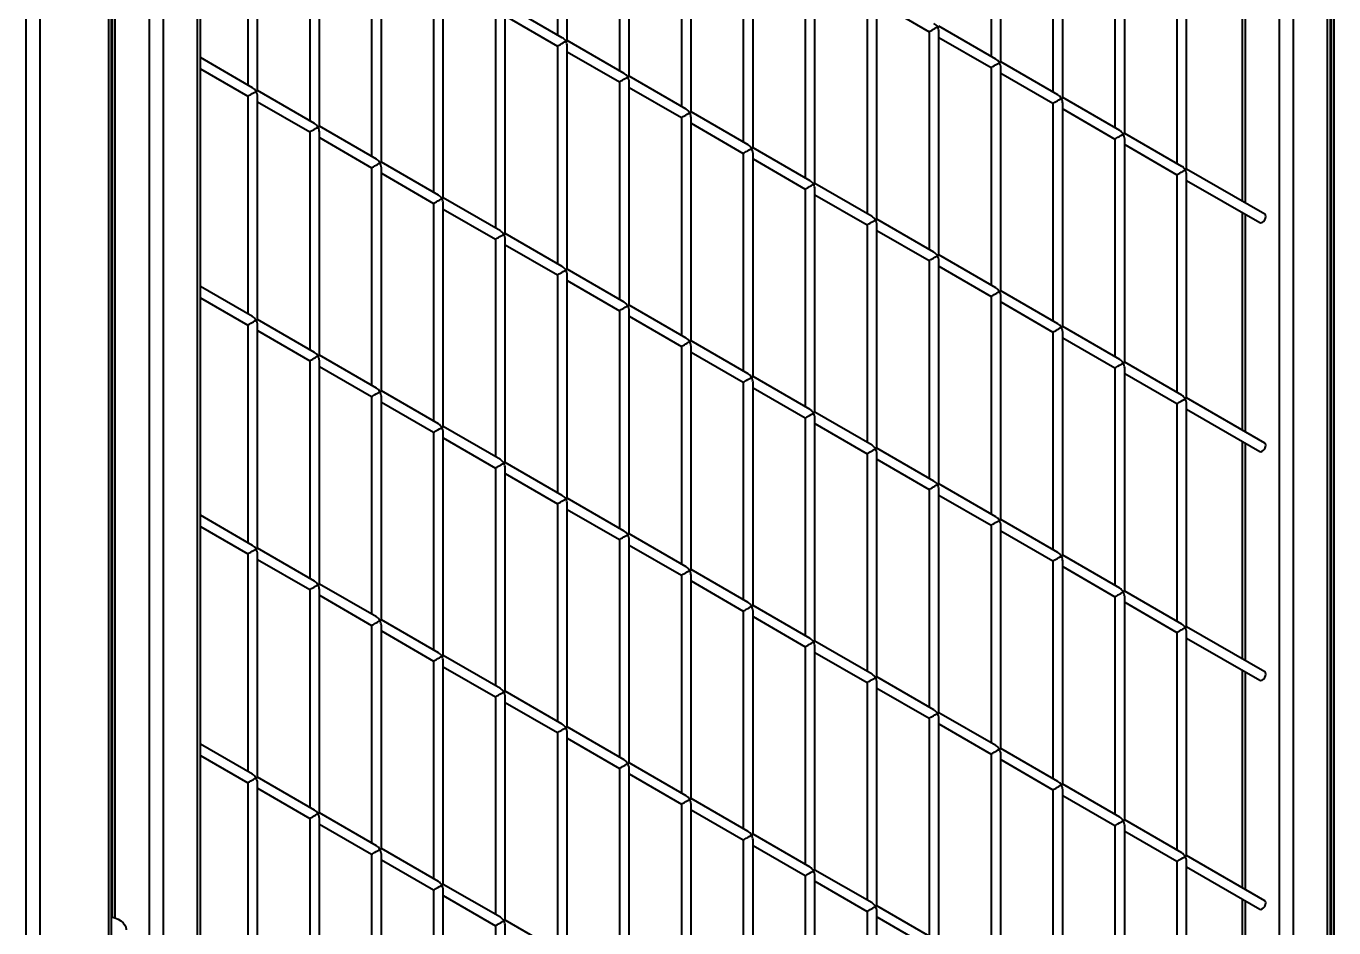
# Model space of a CAD drawing. Header units: millimetres. Extents: x 0 to 297, y 0 to 210.
# Drawn here: x 198.37 to 205.09, y 82.99 to 87.63 of the extents above; entities that cross this region are included whole.
import ezdxf

# ---------------------------------------------------------------- set-up
doc = ezdxf.new("R2010")
doc.units = ezdxf.units.MM
doc.layers.add('轮廓实线层', color=7, linetype='Continuous', lineweight=40)

msp = doc.modelspace()

# ---------------------------------------------------------------- linework, layer by layer
at = {"layer": '轮廓实线层', "color": 8, "linetype": 'Continuous', "lineweight": 40}
for p, q in [((198.3703, 81.3714), (198.3703, 97.4573)), ((198.441, 97.4573), (198.441, 81.3714)), ((198.7946, 81.1673), (198.7946, 97.2532)), ((198.8264, 94.6689), (198.8264, 83.0451)), ((204.8085, 78.427), (204.8085, 92.5362)), ((205.0878, 91.0056), (205.0878, 79.392)), ((204.6317, 87.8368), (204.6317, 86.7187)), ((204.6317, 86.6609), (204.6317, 85.5428)), ((204.6317, 85.4851), (204.6317, 84.367)), ((204.6317, 84.3093), (204.6317, 83.1912)), ((204.6317, 83.1335), (204.6317, 82.0154))]:
    msp.add_line(p, q, dxfattribs=at)
at = {"layer": '轮廓实线层', "color": 7, "linetype": 'Continuous', "lineweight": 40}
for p, q in [((198.8092, 81.1589), (198.8092, 97.2328)), ((199.0031, 81.4756), (199.0031, 96.1734)), ((199.0739, 96.1326), (199.0739, 81.5165)), ((199.2506, 81.6186), (199.2506, 95.8264)), ((199.2653, 81.627), (199.2653, 95.7771)), ((198.8117, 94.6655), (198.8117, 83.0497)), ((205.056, 78.0631), (205.056, 92.6791)), ((205.0706, 78.0138), (205.0706, 92.6876)), ((204.8792, 92.5771), (204.8792, 78.3692)), ((205.0732, 91.0076), (205.0732, 79.4005)), ((201.0995, 88.7001), (201.0995, 87.582)), ((201.1495, 87.5531), (201.1495, 88.7001)), ((203.3269, 88.59), (203.3269, 87.4719)), ((203.3769, 87.4431), (203.3769, 88.59)), ((201.4177, 88.5164), (201.4177, 87.3983)), ((201.4677, 87.3694), (201.4677, 88.5164)), ((199.5085, 88.4427), (199.5085, 87.3246)), ((199.5585, 87.2957), (199.5585, 88.4427)), ((203.6451, 88.4063), (203.6451, 87.2883)), ((203.6951, 87.2594), (203.6951, 88.4063)), ((201.7359, 88.3327), (201.7359, 87.2146)), ((201.7859, 87.1857), (201.7859, 88.3327)), ((199.8267, 88.259), (199.8267, 87.1409)), ((199.8767, 87.1121), (199.8767, 88.259)), ((203.9633, 88.2227), (203.9633, 87.1046)), ((204.0133, 87.0757), (204.0133, 88.2227)), ((202.0541, 88.149), (202.0541, 87.0309)), ((202.1041, 87.002), (202.1041, 88.149)), ((200.1449, 88.0753), (200.1449, 86.9572)), ((200.1949, 86.9284), (200.1949, 88.0753)), ((204.2814, 88.039), (204.2814, 86.9209)), ((204.3314, 86.892), (204.3314, 88.039)), ((202.3723, 87.9653), (202.3723, 86.8472)), ((202.4223, 86.8183), (202.4223, 87.9653)), ((200.4631, 87.8916), (200.4631, 86.7735)), ((200.5131, 86.7447), (200.5131, 87.8916)), ((204.6171, 87.8452), (204.6171, 86.7271)), ((201.1245, 87.5675), (200.8313, 87.7368)), ((202.6905, 87.7816), (202.6905, 86.6635)), ((202.7405, 86.6346), (202.7405, 87.7816)), ((202.7405, 87.7527), (203.0087, 87.5979)), ((200.7813, 87.7079), (200.7813, 86.5898)), ((200.8313, 86.561), (200.8313, 87.7079)), ((200.8313, 87.6791), (201.0995, 87.5242)), ((203.0087, 87.5979), (203.0087, 86.4798)), ((203.3519, 87.4575), (203.0587, 87.6268)), ((203.0587, 86.451), (203.0587, 87.5979)), ((201.4427, 87.3838), (201.1495, 87.5531)), ((203.0587, 87.569), (203.3269, 87.4142)), ((199.5335, 87.3102), (199.2653, 87.465)), ((201.0995, 87.5242), (201.0995, 86.4062)), ((201.1495, 86.3773), (201.1495, 87.5242)), ((201.1495, 87.4954), (201.4177, 87.3405)), ((199.2653, 87.4073), (199.5085, 87.2669)), ((203.3269, 87.4142), (203.3269, 86.2961)), ((203.6701, 87.2738), (203.3769, 87.4431)), ((203.3769, 86.2673), (203.3769, 87.4142)), ((201.4177, 87.3405), (201.4177, 86.2225)), ((201.7609, 87.2002), (201.4677, 87.3694)), ((201.4677, 86.1936), (201.4677, 87.3405)), ((203.3769, 87.3854), (203.6451, 87.2305)), ((199.5085, 87.2669), (199.5085, 86.1488)), ((199.8517, 87.1265), (199.5585, 87.2957)), ((199.5585, 86.1199), (199.5585, 87.2669)), ((201.4677, 87.3117), (201.7359, 87.1569)), ((199.5585, 87.238), (199.8267, 87.0832)), ((203.6451, 87.2305), (203.6451, 86.1124)), ((203.9882, 87.0901), (203.6951, 87.2594)), ((203.6951, 86.0836), (203.6951, 87.2305)), ((203.6951, 87.2017), (203.9633, 87.0468)), ((201.7359, 87.1569), (201.7359, 86.0388)), ((202.0791, 87.0165), (201.7859, 87.1857)), ((201.7859, 86.0099), (201.7859, 87.1569)), ((201.7859, 87.128), (202.0541, 86.9732)), ((199.8267, 87.0832), (199.8267, 85.9651)), ((200.1699, 86.9428), (199.8767, 87.1121)), ((199.8767, 85.9362), (199.8767, 87.0832)), ((204.3064, 86.9064), (204.0133, 87.0757)), ((199.8767, 87.0543), (200.1449, 86.8995)), ((202.3973, 86.8328), (202.1041, 87.002)), ((203.9633, 87.0468), (203.9633, 85.9287)), ((204.0133, 85.8999), (204.0133, 87.0468)), ((204.0133, 87.018), (204.2814, 86.8631)), ((200.4881, 86.7591), (200.1949, 86.9284)), ((202.0541, 86.9732), (202.0541, 85.8551)), ((202.1041, 85.8262), (202.1041, 86.9732)), ((202.1041, 86.9443), (202.3723, 86.7895)), ((200.1449, 86.8995), (200.1449, 85.7814)), ((200.1949, 85.7525), (200.1949, 86.8995)), ((200.1949, 86.8706), (200.4631, 86.7158)), ((204.2814, 86.8631), (204.2814, 85.7451)), ((204.7326, 86.6604), (204.3314, 86.892)), ((204.3314, 85.7162), (204.3314, 86.8631)), ((202.7155, 86.6491), (202.4223, 86.8183)), ((204.3314, 86.8343), (204.7076, 86.6171)), ((200.8063, 86.5754), (200.5131, 86.7447)), ((202.3723, 86.7895), (202.3723, 85.6714)), ((202.4223, 85.6425), (202.4223, 86.7895)), ((202.4223, 86.7606), (202.6905, 86.6058)), ((200.4631, 86.7158), (200.4631, 85.5977)), ((200.5131, 85.5689), (200.5131, 86.7158)), ((200.5131, 86.6869), (200.7813, 86.5321)), ((204.6171, 86.6694), (204.6171, 85.5513)), ((202.6905, 86.6058), (202.6905, 85.4877)), ((203.0337, 86.4654), (202.7405, 86.6346)), ((202.7405, 85.4588), (202.7405, 86.6058)), ((200.7813, 86.5321), (200.7813, 85.414)), ((201.1245, 86.3917), (200.8313, 86.561)), ((200.8313, 85.3852), (200.8313, 86.5321)), ((202.7405, 86.5769), (203.0087, 86.4221)), ((200.8313, 86.5032), (201.0995, 86.3484)), ((203.0087, 86.4221), (203.0087, 85.304)), ((203.3519, 86.2817), (203.0587, 86.451)), ((203.0587, 85.2751), (203.0587, 86.4221)), ((203.0587, 86.3932), (203.3269, 86.2384)), ((201.0995, 86.3484), (201.0995, 85.2303)), ((201.4427, 86.208), (201.1495, 86.3773)), ((201.1495, 85.2015), (201.1495, 86.3484)), ((199.5335, 86.1344), (199.2653, 86.2892)), ((201.1495, 86.3196), (201.4177, 86.1647)), ((203.6701, 86.098), (203.3769, 86.2673)), ((199.2653, 86.2315), (199.5085, 86.0911)), ((201.7609, 86.0243), (201.4677, 86.1936)), ((203.3269, 86.2384), (203.3269, 85.1203)), ((203.3769, 85.0914), (203.3769, 86.2384)), ((203.3769, 86.2095), (203.6451, 86.0547)), ((199.8517, 85.9507), (199.5585, 86.1199)), ((201.4177, 86.1647), (201.4177, 85.0466)), ((201.4677, 85.0178), (201.4677, 86.1647)), ((201.4677, 86.1359), (201.7359, 85.981)), ((199.5085, 86.0911), (199.5085, 84.973)), ((199.5585, 84.9441), (199.5585, 86.0911)), ((199.5585, 86.0622), (199.8267, 85.9074)), ((203.6451, 86.0547), (203.6451, 84.9366)), ((203.9882, 85.9143), (203.6951, 86.0836)), ((203.6951, 84.9078), (203.6951, 86.0547)), ((202.0791, 85.8406), (201.7859, 86.0099)), ((203.6951, 86.0258), (203.9633, 85.871)), ((200.1699, 85.767), (199.8767, 85.9362)), ((201.7359, 85.981), (201.7359, 84.863)), ((201.7859, 84.8341), (201.7859, 85.981)), ((201.7859, 85.9522), (202.0541, 85.7973)), ((199.8267, 85.9074), (199.8267, 84.7893)), ((199.8767, 84.7604), (199.8767, 85.9074)), ((199.8767, 85.8785), (200.1449, 85.7237)), ((203.9633, 85.871), (203.9633, 84.7529)), ((204.3064, 85.7306), (204.0133, 85.8999)), ((204.0133, 84.7241), (204.0133, 85.871)), ((202.0541, 85.7973), (202.0541, 84.6793)), ((202.3973, 85.657), (202.1041, 85.8262)), ((202.1041, 84.6504), (202.1041, 85.7973)), ((204.0133, 85.8421), (204.2814, 85.6873)), ((200.1449, 85.7237), (200.1449, 84.6056)), ((200.4881, 85.5833), (200.1949, 85.7525)), ((200.1949, 84.5767), (200.1949, 85.7237)), ((202.1041, 85.7685), (202.3723, 85.6137)), ((204.7326, 85.4846), (204.3314, 85.7162)), ((200.1949, 85.6948), (200.4631, 85.54)), ((204.2814, 85.6873), (204.2814, 84.5692)), ((204.3314, 84.5404), (204.3314, 85.6873)), ((204.3314, 85.6585), (204.7076, 85.4413)), ((202.3723, 85.6137), (202.3723, 84.4956)), ((202.7155, 85.4733), (202.4223, 85.6425)), ((202.4223, 84.4667), (202.4223, 85.6137)), ((202.4223, 85.5848), (202.6905, 85.43)), ((200.4631, 85.54), (200.4631, 84.4219)), ((200.8063, 85.3996), (200.5131, 85.5689)), ((200.5131, 84.393), (200.5131, 85.54)), ((200.5131, 85.5111), (200.7813, 85.3563)), ((203.0337, 85.2896), (202.7405, 85.4588)), ((204.6171, 85.4936), (204.6171, 84.3755)), ((201.1245, 85.2159), (200.8313, 85.3852)), ((202.6905, 85.43), (202.6905, 84.3119)), ((202.7405, 84.283), (202.7405, 85.43)), ((202.7405, 85.4011), (203.0087, 85.2463)), ((200.7813, 85.3563), (200.7813, 84.2382)), ((200.8313, 84.2093), (200.8313, 85.3563)), ((200.8313, 85.3274), (201.0995, 85.1726)), ((203.0087, 85.2463), (203.0087, 84.1282)), ((203.3519, 85.1059), (203.0587, 85.2751)), ((203.0587, 84.0993), (203.0587, 85.2463)), ((201.4427, 85.0322), (201.1495, 85.2015)), ((203.0587, 85.2174), (203.3269, 85.0626)), ((199.5335, 84.9585), (199.2653, 85.1134)), ((201.0995, 85.1726), (201.0995, 84.0545)), ((201.1495, 84.0257), (201.1495, 85.1726)), ((201.1495, 85.1437), (201.4177, 84.9889)), ((199.2653, 85.0556), (199.5085, 84.9152)), ((203.3269, 85.0626), (203.3269, 83.9445)), ((203.6701, 84.9222), (203.3769, 85.0914)), ((203.3769, 83.9156), (203.3769, 85.0626)), ((201.4177, 84.9889), (201.4177, 83.8708)), ((201.7609, 84.8485), (201.4677, 85.0178)), ((201.4677, 83.842), (201.4677, 84.9889)), ((203.3769, 85.0337), (203.6451, 84.8789)), ((199.5085, 84.9152), (199.5085, 83.7972)), ((199.8517, 84.7749), (199.5585, 84.9441)), ((199.5585, 83.7683), (199.5585, 84.9152)), ((201.4677, 84.96), (201.7359, 84.8052)), ((199.5585, 84.8864), (199.8267, 84.7315)), ((203.6451, 84.8789), (203.6451, 83.7608)), ((203.9882, 84.7385), (203.6951, 84.9078)), ((203.6951, 83.7319), (203.6951, 84.8789)), ((203.6951, 84.85), (203.9633, 84.6952)), ((201.7359, 84.8052), (201.7359, 83.6871)), ((202.0791, 84.6648), (201.7859, 84.8341)), ((201.7859, 83.6583), (201.7859, 84.8052)), ((201.7859, 84.7764), (202.0541, 84.6215)), ((199.8267, 84.7315), (199.8267, 83.6135)), ((200.1699, 84.5912), (199.8767, 84.7604)), ((199.8767, 83.5846), (199.8767, 84.7315)), ((204.3064, 84.5548), (204.0133, 84.7241)), ((199.8767, 84.7027), (200.1449, 84.5479)), ((202.3973, 84.4811), (202.1041, 84.6504)), ((203.9633, 84.6952), (203.9633, 83.5771)), ((204.0133, 83.5482), (204.0133, 84.6952)), ((204.0133, 84.6663), (204.2814, 84.5115)), ((200.4881, 84.4075), (200.1949, 84.5767)), ((202.0541, 84.6215), (202.0541, 83.5034)), ((202.1041, 83.4746), (202.1041, 84.6215)), ((202.1041, 84.5927), (202.3723, 84.4378)), ((200.1449, 84.5479), (200.1449, 83.4298)), ((200.1949, 83.4009), (200.1949, 84.5479)), ((200.1949, 84.519), (200.4631, 84.3642)), ((204.2814, 84.5115), (204.2814, 83.3934)), ((204.7326, 84.3088), (204.3314, 84.5404)), ((204.3314, 83.3646), (204.3314, 84.5115)), ((202.7155, 84.2974), (202.4223, 84.4667)), ((204.3314, 84.4826), (204.7076, 84.2655)), ((200.8063, 84.2238), (200.5131, 84.393)), ((202.3723, 84.4378), (202.3723, 83.3197)), ((202.4223, 83.2909), (202.4223, 84.4378)), ((202.4223, 84.409), (202.6905, 84.2541)), ((200.4631, 84.3642), (200.4631, 83.2461)), ((200.5131, 83.2172), (200.5131, 84.3642)), ((200.5131, 84.3353), (200.7813, 84.1805)), ((204.6171, 84.3178), (204.6171, 83.1997)), ((202.6905, 84.2541), (202.6905, 83.1361)), ((203.0337, 84.1138), (202.7405, 84.283)), ((202.7405, 83.1072), (202.7405, 84.2541)), ((200.7813, 84.1805), (200.7813, 83.0624)), ((201.1245, 84.0401), (200.8313, 84.2093)), ((200.8313, 83.0335), (200.8313, 84.1805)), ((202.7405, 84.2253), (203.0087, 84.0705)), ((200.8313, 84.1516), (201.0995, 83.9968)), ((203.0087, 84.0705), (203.0087, 82.9524)), ((203.3519, 83.9301), (203.0587, 84.0993)), ((203.0587, 82.9235), (203.0587, 84.0705)), ((203.0587, 84.0416), (203.3269, 83.8868)), ((201.0995, 83.9968), (201.0995, 82.8787)), ((201.4427, 83.8564), (201.1495, 84.0257)), ((201.1495, 82.8498), (201.1495, 83.9968)), ((199.5335, 83.7827), (199.2653, 83.9376)), ((201.1495, 83.9679), (201.4177, 83.8131)), ((203.6701, 83.7464), (203.3769, 83.9156)), ((199.2653, 83.8798), (199.5085, 83.7394)), ((201.7609, 83.6727), (201.4677, 83.842)), ((203.3269, 83.8868), (203.3269, 82.7687)), ((203.3769, 82.7398), (203.3769, 83.8868)), ((203.3769, 83.8579), (203.6451, 83.7031)), ((199.8517, 83.599), (199.5585, 83.7683)), ((201.4177, 83.8131), (201.4177, 82.695)), ((201.4677, 82.6661), (201.4677, 83.8131)), ((201.4677, 83.7842), (201.7359, 83.6294)), ((199.5085, 83.7394), (199.5085, 82.6213)), ((199.5585, 82.5925), (199.5585, 83.7394)), ((199.5585, 83.7106), (199.8267, 83.5557)), ((203.6451, 83.7031), (203.6451, 82.585)), ((203.9882, 83.5627), (203.6951, 83.7319)), ((203.6951, 82.5561), (203.6951, 83.7031)), ((202.0791, 83.489), (201.7859, 83.6583)), ((203.6951, 83.6742), (203.9633, 83.5194)), ((200.1699, 83.4153), (199.8767, 83.5846)), ((201.7359, 83.6294), (201.7359, 82.5113)), ((201.7859, 82.4824), (201.7859, 83.6294)), ((201.7859, 83.6005), (202.0541, 83.4457)), ((199.8267, 83.5557), (199.8267, 82.4376)), ((199.8767, 82.4088), (199.8767, 83.5557)), ((199.8767, 83.5269), (200.1449, 83.372)), ((203.9633, 83.5194), (203.9633, 82.4013)), ((204.3064, 83.379), (204.0133, 83.5482)), ((204.0133, 82.3724), (204.0133, 83.5194)), ((202.0541, 83.4457), (202.0541, 82.3276)), ((202.3973, 83.3053), (202.1041, 83.4746)), ((202.1041, 82.2988), (202.1041, 83.4457)), ((204.0133, 83.4905), (204.2814, 83.3357)), ((200.1449, 83.372), (200.1449, 82.254)), ((200.4881, 83.2317), (200.1949, 83.4009)), ((200.1949, 82.2251), (200.1949, 83.372)), ((202.1041, 83.4168), (202.3723, 83.262)), ((204.7326, 83.133), (204.3314, 83.3646)), ((200.1949, 83.3432), (200.4631, 83.1883)), ((204.2814, 83.3357), (204.2814, 82.2176)), ((204.3314, 82.1887), (204.3314, 83.3357)), ((204.3314, 83.3068), (204.7076, 83.0897)), ((202.3723, 83.262), (202.3723, 82.1439)), ((202.7155, 83.1216), (202.4223, 83.2909)), ((202.4223, 82.1151), (202.4223, 83.262)), ((202.4223, 83.2332), (202.6905, 83.0783)), ((200.4631, 83.1883), (200.4631, 82.0703)), ((200.8063, 83.048), (200.5131, 83.2172)), ((200.5131, 82.0414), (200.5131, 83.1883)), ((200.5131, 83.1595), (200.7813, 83.0047)), ((203.0337, 82.9379), (202.7405, 83.1072)), ((204.6171, 83.1419), (204.6171, 82.0238)), ((201.1245, 82.8643), (200.8313, 83.0335)), ((202.6905, 83.0783), (202.6905, 81.9602)), ((202.7405, 81.9314), (202.7405, 83.0783)), ((202.7405, 83.0495), (203.0087, 82.8946)), ((200.7813, 83.0047), (200.7813, 81.8866)), ((200.8313, 81.8577), (200.8313, 83.0047))]:
    msp.add_line(p, q, dxfattribs=at)
at = {"layer": '轮廓实线层', "color": 7, "linetype": 'Continuous', "lineweight": 40, "flags": 128}
for points in [[(204.7201, 86.6184), (204.7269, 86.6238), (204.7326, 86.6316), (204.7364, 86.6404), (204.7378, 86.649), (204.7364, 86.656), (204.7326, 86.6604), (204.7326, 86.6604)], [(204.7076, 86.6171), (204.7133, 86.616), (204.7201, 86.6184)], [(204.7201, 85.4425), (204.7269, 85.448), (204.7326, 85.4557), (204.7364, 85.4646), (204.7378, 85.4732), (204.7364, 85.4802), (204.7326, 85.4846), (204.7326, 85.4846)], [(204.7076, 85.4413), (204.7133, 85.4402), (204.7201, 85.4425)], [(204.7201, 84.2667), (204.7269, 84.2722), (204.7326, 84.2799), (204.7364, 84.2888), (204.7378, 84.2973), (204.7364, 84.3044), (204.7326, 84.3088), (204.7326, 84.3088)], [(204.7076, 84.2655), (204.7133, 84.2644), (204.7201, 84.2667)], [(204.7201, 83.0909), (204.7269, 83.0964), (204.7326, 83.1041), (204.7364, 83.1129), (204.7378, 83.1215), (204.7364, 83.1286), (204.7326, 83.133), (204.7326, 83.133)], [(198.8092, 83.0503), (198.8255, 83.0454), (198.8423, 83.0381), (198.8568, 83.0293), (198.8685, 83.0192), (198.8771, 83.0082), (198.8824, 82.9965), (198.8842, 82.9844), (198.8842, 82.9842)], [(204.7076, 83.0897), (204.7133, 83.0886), (204.7201, 83.0909)]]:
    msp.add_lwpolyline(points, dxfattribs=at)
at = {"layer": '轮廓实线层', "color": 7, "linetype": 'Continuous', "lineweight": 40}
for centre, major_axis, ratio, start_param, end_param in [((203.0337, 87.6123), (0.025, 0.0144), 0.00007, 3.141552, 5.497747), ((203.0337, 87.6123), (-0.0177, 0.0306), 0.577335, 4.712348, 5.497828), ((203.0337, 87.6123), (0.025, 0.0144), 0.00007, 5.497747, 6.283145), ((203.0337, 87.6123), (-0.0177, 0.0306), 0.577335, 3.92695, 4.712348), ((201.1245, 87.5387), (0.025, 0.0144), 0.00007, 3.141552, 5.497747), ((201.1245, 87.5387), (-0.0177, 0.0306), 0.577335, 4.712348, 5.497828), ((201.1245, 87.5387), (0.025, 0.0144), 0.00007, 5.497747, 6.283145), ((201.1245, 87.5387), (-0.0177, 0.0306), 0.577335, 3.92695, 4.712348), ((203.3519, 87.4286), (0.025, 0.0144), 0.00007, 3.141552, 5.497747), ((203.3519, 87.4286), (-0.0177, 0.0306), 0.577335, 4.712348, 5.497828), ((203.3519, 87.4286), (0.025, 0.0144), 0.00007, 5.497747, 6.283145), ((203.3519, 87.4286), (-0.0177, 0.0306), 0.577335, 3.92695, 4.712348), ((201.4427, 87.355), (0.025, 0.0144), 0.00007, 3.141552, 5.497747), ((201.4427, 87.355), (-0.0177, 0.0306), 0.577335, 4.712348, 5.497828), ((201.4427, 87.355), (0.025, 0.0144), 0.00007, 5.497747, 6.283145), ((201.4427, 87.355), (-0.0177, 0.0306), 0.577335, 3.92695, 4.712348), ((199.5335, 87.2813), (0.025, 0.0144), 0.00007, 3.141552, 5.497747), ((199.5335, 87.2813), (-0.0177, 0.0306), 0.577335, 4.712348, 5.497828), ((199.5335, 87.2813), (0.025, 0.0144), 0.00007, 5.497747, 6.283145), ((199.5335, 87.2813), (-0.0177, 0.0306), 0.577335, 3.92695, 4.712348), ((203.6701, 87.245), (-0.0177, 0.0306), 0.577335, 4.712348, 5.497828), ((201.7609, 87.1713), (-0.0177, 0.0306), 0.577335, 4.712348, 5.497828), ((203.6701, 87.245), (0.025, 0.0144), 0.00007, 3.141552, 5.497747), ((203.6701, 87.245), (0.025, 0.0144), 0.00007, 5.497747, 6.283145), ((203.6701, 87.245), (-0.0177, 0.0306), 0.577335, 3.92695, 4.712348), ((199.8517, 87.0976), (-0.0177, 0.0306), 0.577335, 4.712348, 5.497828), ((201.7609, 87.1713), (0.025, 0.0144), 0.00007, 3.141552, 5.497747), ((201.7609, 87.1713), (0.025, 0.0144), 0.00007, 5.497747, 6.283145), ((201.7609, 87.1713), (-0.0177, 0.0306), 0.577335, 3.92695, 4.712348), ((199.8517, 87.0976), (0.025, 0.0144), 0.00007, 3.141552, 5.497747), ((199.8517, 87.0976), (0.025, 0.0144), 0.00007, 5.497747, 6.283145), ((199.8517, 87.0976), (-0.0177, 0.0306), 0.577335, 3.92695, 4.712348), ((203.9883, 87.0613), (0.025, 0.0144), 0.00007, 3.141552, 5.497747), ((203.9883, 87.0613), (-0.0177, 0.0306), 0.577335, 4.712348, 5.497828), ((203.9883, 87.0613), (0.025, 0.0144), 0.00007, 5.497747, 6.283145), ((203.9883, 87.0613), (-0.0177, 0.0306), 0.577335, 3.92695, 4.712348), ((202.0791, 86.9876), (0.025, 0.0144), 0.00007, 3.141552, 5.497747), ((202.0791, 86.9876), (-0.0177, 0.0306), 0.577335, 4.712348, 5.497828), ((202.0791, 86.9876), (0.025, 0.0144), 0.00007, 5.497747, 6.283145), ((202.0791, 86.9876), (-0.0177, 0.0306), 0.577335, 3.92695, 4.712348), ((200.1699, 86.9139), (-0.0177, 0.0306), 0.577335, 4.712348, 5.497828), ((200.1699, 86.9139), (0.025, 0.0144), 0.00007, 5.497747, 6.283145), ((200.1699, 86.9139), (0.025, 0.0144), 0.00007, 3.141552, 5.497747), ((200.1699, 86.9139), (-0.0177, 0.0306), 0.577335, 3.92695, 4.712348), ((204.3064, 86.8776), (0.025, 0.0144), 0.00007, 3.141552, 5.497747), ((204.3064, 86.8776), (-0.0177, 0.0306), 0.577335, 4.712348, 5.497828), ((204.3064, 86.8776), (0.025, 0.0144), 0.00007, 5.497747, 6.283145), ((204.3064, 86.8776), (-0.0177, 0.0306), 0.577335, 3.92695, 4.712348), ((202.3973, 86.8039), (0.025, 0.0144), 0.00007, 3.141552, 5.497747), ((202.3973, 86.8039), (-0.0177, 0.0306), 0.577335, 4.712348, 5.497828), ((202.3973, 86.8039), (0.025, 0.0144), 0.00007, 5.497747, 6.283145), ((202.3973, 86.8039), (-0.0177, 0.0306), 0.577335, 3.92695, 4.712348), ((200.4881, 86.7302), (0.025, 0.0144), 0.00007, 3.141552, 5.497747), ((200.4881, 86.7302), (-0.0177, 0.0306), 0.577335, 4.712348, 5.497828), ((200.4881, 86.7302), (0.025, 0.0144), 0.00007, 5.497747, 6.283145), ((200.4881, 86.7302), (-0.0177, 0.0306), 0.577335, 3.92695, 4.712348), ((202.7155, 86.6202), (0.025, 0.0144), 0.00007, 3.141552, 5.497747), ((202.7155, 86.6202), (-0.0177, 0.0306), 0.577335, 4.712348, 5.497828), ((202.7155, 86.6202), (0.025, 0.0144), 0.00007, 5.497747, 6.283145), ((202.7155, 86.6202), (-0.0177, 0.0306), 0.577335, 3.92695, 4.712348), ((200.8063, 86.5465), (0.025, 0.0144), 0.00007, 3.141552, 5.497747), ((200.8063, 86.5465), (-0.0177, 0.0306), 0.577335, 4.712348, 5.497828), ((200.8063, 86.5465), (0.025, 0.0144), 0.00007, 5.497747, 6.283145), ((200.8063, 86.5465), (-0.0177, 0.0306), 0.577335, 3.92695, 4.712348), ((203.0337, 86.4365), (-0.0177, 0.0306), 0.577335, 4.712348, 5.497828), ((201.1245, 86.3629), (-0.0177, 0.0306), 0.577335, 4.712348, 5.497828), ((203.0337, 86.4365), (0.025, 0.0144), 0.00007, 3.141552, 5.497747), ((203.0337, 86.4365), (0.025, 0.0144), 0.00007, 5.497747, 6.283145), ((203.0337, 86.4365), (-0.0177, 0.0306), 0.577335, 3.92695, 4.712348), ((201.1245, 86.3629), (0.025, 0.0144), 0.00007, 3.141552, 5.497747), ((201.1245, 86.3629), (0.025, 0.0144), 0.00007, 5.497747, 6.283145), ((201.1245, 86.3629), (-0.0177, 0.0306), 0.577335, 3.92695, 4.712348), ((203.3519, 86.2528), (0.025, 0.0144), 0.00007, 3.141552, 5.497747), ((203.3519, 86.2528), (-0.0177, 0.0306), 0.577335, 4.712348, 5.497828), ((203.3519, 86.2528), (0.025, 0.0144), 0.00007, 5.497747, 6.283145), ((203.3519, 86.2528), (-0.0177, 0.0306), 0.577335, 3.92695, 4.712348), ((201.4427, 86.1792), (0.025, 0.0144), 0.00007, 3.141552, 5.497747), ((201.4427, 86.1792), (-0.0177, 0.0306), 0.577335, 4.712348, 5.497828), ((201.4427, 86.1792), (0.025, 0.0144), 0.00007, 5.497747, 6.283145), ((201.4427, 86.1792), (-0.0177, 0.0306), 0.577335, 3.92695, 4.712348), ((199.5335, 86.1055), (-0.0177, 0.0306), 0.577335, 4.712348, 5.497828), ((199.5335, 86.1055), (0.025, 0.0144), 0.00007, 5.497747, 6.283145), ((199.5335, 86.1055), (0.025, 0.0144), 0.00007, 3.141552, 5.497747), ((199.5335, 86.1055), (-0.0177, 0.0306), 0.577335, 3.92695, 4.712348), ((203.6701, 86.0691), (0.025, 0.0144), 0.00007, 3.141552, 5.497747), ((203.6701, 86.0691), (-0.0177, 0.0306), 0.577335, 4.712348, 5.497828), ((203.6701, 86.0691), (0.025, 0.0144), 0.00007, 5.497747, 6.283145), ((203.6701, 86.0691), (-0.0177, 0.0306), 0.577335, 3.92695, 4.712348), ((201.7609, 85.9955), (0.025, 0.0144), 0.00007, 3.141552, 5.497747), ((201.7609, 85.9955), (-0.0177, 0.0306), 0.577335, 4.712348, 5.497828), ((201.7609, 85.9955), (0.025, 0.0144), 0.00007, 5.497747, 6.283145), ((201.7609, 85.9955), (-0.0177, 0.0306), 0.577335, 3.92695, 4.712348), ((199.8517, 85.9218), (0.025, 0.0144), 0.00007, 3.141552, 5.497747), ((199.8517, 85.9218), (-0.0177, 0.0306), 0.577335, 4.712348, 5.497828), ((199.8517, 85.9218), (0.025, 0.0144), 0.00007, 5.497747, 6.283145), ((199.8517, 85.9218), (-0.0177, 0.0306), 0.577335, 3.92695, 4.712348), ((203.9883, 85.8854), (0.025, 0.0144), 0.00007, 3.141552, 5.497747), ((203.9883, 85.8854), (-0.0177, 0.0306), 0.577335, 4.712348, 5.497828), ((203.9883, 85.8854), (0.025, 0.0144), 0.00007, 5.497747, 6.283145), ((203.9883, 85.8854), (-0.0177, 0.0306), 0.577335, 3.92695, 4.712348), ((202.0791, 85.8118), (0.025, 0.0144), 0.00007, 3.141552, 5.497747), ((202.0791, 85.8118), (-0.0177, 0.0306), 0.577335, 4.712348, 5.497828), ((202.0791, 85.8118), (0.025, 0.0144), 0.00007, 5.497747, 6.283145), ((202.0791, 85.8118), (-0.0177, 0.0306), 0.577335, 3.92695, 4.712348), ((200.1699, 85.7381), (0.025, 0.0144), 0.00007, 3.141552, 5.497747), ((200.1699, 85.7381), (-0.0177, 0.0306), 0.577335, 4.712348, 5.497828), ((200.1699, 85.7381), (0.025, 0.0144), 0.00007, 5.497747, 6.283145), ((200.1699, 85.7381), (-0.0177, 0.0306), 0.577335, 3.92695, 4.712348), ((204.3064, 85.7018), (-0.0177, 0.0306), 0.577335, 4.712348, 5.497828), ((204.3064, 85.7018), (0.025, 0.0144), 0.00007, 5.497747, 6.283145), ((202.3973, 85.6281), (-0.0177, 0.0306), 0.577335, 4.712348, 5.497828), ((204.3064, 85.7018), (0.025, 0.0144), 0.00007, 3.141552, 5.497747), ((204.3064, 85.7018), (-0.0177, 0.0306), 0.577335, 3.92695, 4.712348), ((200.4881, 85.5544), (-0.0177, 0.0306), 0.577335, 4.712348, 5.497828), ((202.3973, 85.6281), (0.025, 0.0144), 0.00007, 3.141552, 5.497747), ((202.3973, 85.6281), (0.025, 0.0144), 0.00007, 5.497747, 6.283145), ((202.3973, 85.6281), (-0.0177, 0.0306), 0.577335, 3.92695, 4.712348), ((200.4881, 85.5544), (0.025, 0.0144), 0.00007, 3.141552, 5.497747), ((200.4881, 85.5544), (0.025, 0.0144), 0.00007, 5.497747, 6.283145), ((200.4881, 85.5544), (-0.0177, 0.0306), 0.577335, 3.92695, 4.712348), ((202.7155, 85.4444), (0.025, 0.0144), 0.00007, 3.141552, 5.497747), ((202.7155, 85.4444), (-0.0177, 0.0306), 0.577335, 4.712348, 5.497828), ((202.7155, 85.4444), (0.025, 0.0144), 0.00007, 5.497747, 6.283145), ((202.7155, 85.4444), (-0.0177, 0.0306), 0.577335, 3.92695, 4.712348), ((200.8063, 85.3707), (0.025, 0.0144), 0.00007, 3.141552, 5.497747), ((200.8063, 85.3707), (-0.0177, 0.0306), 0.577335, 4.712348, 5.497828), ((200.8063, 85.3707), (0.025, 0.0144), 0.00007, 5.497747, 6.283145), ((200.8063, 85.3707), (-0.0177, 0.0306), 0.577335, 3.92695, 4.712348), ((203.0337, 85.2607), (0.025, 0.0144), 0.00007, 3.141552, 5.497747), ((203.0337, 85.2607), (-0.0177, 0.0306), 0.577335, 4.712348, 5.497828), ((203.0337, 85.2607), (0.025, 0.0144), 0.00007, 5.497747, 6.283145), ((203.0337, 85.2607), (-0.0177, 0.0306), 0.577335, 3.92695, 4.712348), ((201.1245, 85.187), (0.025, 0.0144), 0.00007, 3.141552, 5.497747), ((201.1245, 85.187), (-0.0177, 0.0306), 0.577335, 4.712348, 5.497828), ((201.1245, 85.187), (0.025, 0.0144), 0.00007, 5.497747, 6.283145), ((201.1245, 85.187), (-0.0177, 0.0306), 0.577335, 3.92695, 4.712348), ((203.3519, 85.077), (0.025, 0.0144), 0.00007, 3.141552, 5.497747), ((203.3519, 85.077), (-0.0177, 0.0306), 0.577335, 4.712348, 5.497828), ((203.3519, 85.077), (0.025, 0.0144), 0.00007, 5.497747, 6.283145), ((203.3519, 85.077), (-0.0177, 0.0306), 0.577335, 3.92695, 4.712348), ((201.4427, 85.0033), (0.025, 0.0144), 0.00007, 3.141552, 5.497747), ((201.4427, 85.0033), (-0.0177, 0.0306), 0.577335, 4.712348, 5.497828), ((201.4427, 85.0033), (0.025, 0.0144), 0.00007, 5.497747, 6.283145), ((201.4427, 85.0033), (-0.0177, 0.0306), 0.577335, 3.92695, 4.712348), ((199.5335, 84.9297), (0.025, 0.0144), 0.00007, 3.141552, 5.497747), ((199.5335, 84.9297), (-0.0177, 0.0306), 0.577335, 4.712348, 5.497828), ((199.5335, 84.9297), (0.025, 0.0144), 0.00007, 5.497747, 6.283145), ((199.5335, 84.9297), (-0.0177, 0.0306), 0.577335, 3.92695, 4.712348), ((203.6701, 84.8933), (-0.0177, 0.0306), 0.577335, 4.712348, 5.497828), ((201.7609, 84.8197), (-0.0177, 0.0306), 0.577335, 4.712348, 5.497828), ((203.6701, 84.8933), (0.025, 0.0144), 0.00007, 3.141552, 5.497747), ((203.6701, 84.8933), (0.025, 0.0144), 0.00007, 5.497747, 6.283145), ((203.6701, 84.8933), (-0.0177, 0.0306), 0.577335, 3.92695, 4.712348), ((201.7609, 84.8197), (0.025, 0.0144), 0.00007, 3.141552, 5.497747), ((201.7609, 84.8197), (0.025, 0.0144), 0.00007, 5.497747, 6.283145), ((201.7609, 84.8197), (-0.0177, 0.0306), 0.577335, 3.92695, 4.712348), ((199.8517, 84.746), (0.025, 0.0144), 0.00007, 3.141552, 5.497747), ((199.8517, 84.746), (-0.0177, 0.0306), 0.577335, 4.712348, 5.497828), ((199.8517, 84.746), (0.025, 0.0144), 0.00007, 5.497747, 6.283145), ((199.8517, 84.746), (-0.0177, 0.0306), 0.577335, 3.92695, 4.712348), ((203.9883, 84.7096), (0.025, 0.0144), 0.00007, 3.141552, 5.497747), ((203.9883, 84.7096), (-0.0177, 0.0306), 0.577335, 4.712348, 5.497828), ((203.9883, 84.7096), (0.025, 0.0144), 0.00007, 5.497747, 6.283145), ((203.9883, 84.7096), (-0.0177, 0.0306), 0.577335, 3.92695, 4.712348), ((202.0791, 84.636), (0.025, 0.0144), 0.00007, 3.141552, 5.497747), ((202.0791, 84.636), (-0.0177, 0.0306), 0.577335, 4.712348, 5.497828), ((202.0791, 84.636), (0.025, 0.0144), 0.00007, 5.497747, 6.283145), ((202.0791, 84.636), (-0.0177, 0.0306), 0.577335, 3.92695, 4.712348), ((200.1699, 84.5623), (-0.0177, 0.0306), 0.577335, 4.712348, 5.497828), ((200.1699, 84.5623), (0.025, 0.0144), 0.00007, 5.497747, 6.283145), ((200.1699, 84.5623), (0.025, 0.0144), 0.00007, 3.141552, 5.497747), ((200.1699, 84.5623), (-0.0177, 0.0306), 0.577335, 3.92695, 4.712348), ((204.3064, 84.5259), (0.025, 0.0144), 0.00007, 3.141552, 5.497747), ((204.3064, 84.5259), (-0.0177, 0.0306), 0.577335, 4.712348, 5.497828), ((204.3064, 84.5259), (0.025, 0.0144), 0.00007, 5.497747, 6.283145), ((204.3064, 84.5259), (-0.0177, 0.0306), 0.577335, 3.92695, 4.712348), ((202.3973, 84.4523), (0.025, 0.0144), 0.00007, 3.141552, 5.497747), ((202.3973, 84.4523), (-0.0177, 0.0306), 0.577335, 4.712348, 5.497828), ((202.3973, 84.4523), (0.025, 0.0144), 0.00007, 5.497747, 6.283145), ((202.3973, 84.4523), (-0.0177, 0.0306), 0.577335, 3.92695, 4.712348), ((200.4881, 84.3786), (0.025, 0.0144), 0.00007, 3.141552, 5.497747), ((200.4881, 84.3786), (-0.0177, 0.0306), 0.577335, 4.712348, 5.497828), ((200.4881, 84.3786), (0.025, 0.0144), 0.00007, 5.497747, 6.283145), ((200.4881, 84.3786), (-0.0177, 0.0306), 0.577335, 3.92695, 4.712348), ((202.7155, 84.2686), (0.025, 0.0144), 0.00007, 3.141552, 5.497747), ((202.7155, 84.2686), (-0.0177, 0.0306), 0.577335, 4.712348, 5.497828), ((202.7155, 84.2686), (0.025, 0.0144), 0.00007, 5.497747, 6.283145), ((202.7155, 84.2686), (-0.0177, 0.0306), 0.577335, 3.92695, 4.712348), ((200.8063, 84.1949), (0.025, 0.0144), 0.00007, 3.141552, 5.497747), ((200.8063, 84.1949), (-0.0177, 0.0306), 0.577335, 4.712348, 5.497828), ((200.8063, 84.1949), (0.025, 0.0144), 0.00007, 5.497747, 6.283145), ((200.8063, 84.1949), (-0.0177, 0.0306), 0.577335, 3.92695, 4.712348), ((203.0337, 84.0849), (-0.0177, 0.0306), 0.577335, 4.712348, 5.497828), ((201.1245, 84.0112), (-0.0177, 0.0306), 0.577335, 4.712348, 5.497828), ((203.0337, 84.0849), (0.025, 0.0144), 0.00007, 3.141552, 5.497747), ((203.0337, 84.0849), (0.025, 0.0144), 0.00007, 5.497747, 6.283145), ((203.0337, 84.0849), (-0.0177, 0.0306), 0.577335, 3.92695, 4.712348), ((201.1245, 84.0112), (0.025, 0.0144), 0.00007, 3.141552, 5.497747), ((201.1245, 84.0112), (0.025, 0.0144), 0.00007, 5.497747, 6.283145), ((201.1245, 84.0112), (-0.0177, 0.0306), 0.577335, 3.92695, 4.712348), ((203.3519, 83.9012), (0.025, 0.0144), 0.00007, 3.141552, 5.497747), ((203.3519, 83.9012), (-0.0177, 0.0306), 0.577335, 4.712348, 5.497828), ((203.3519, 83.9012), (0.025, 0.0144), 0.00007, 5.497747, 6.283145), ((203.3519, 83.9012), (-0.0177, 0.0306), 0.577335, 3.92695, 4.712348), ((201.4427, 83.8275), (0.025, 0.0144), 0.00007, 3.141552, 5.497747), ((201.4427, 83.8275), (-0.0177, 0.0306), 0.577335, 4.712348, 5.497828), ((201.4427, 83.8275), (0.025, 0.0144), 0.00007, 5.497747, 6.283145), ((201.4427, 83.8275), (-0.0177, 0.0306), 0.577335, 3.92695, 4.712348), ((199.5335, 83.7539), (-0.0177, 0.0306), 0.577335, 4.712348, 5.497828), ((199.5335, 83.7539), (0.025, 0.0144), 0.00007, 5.497747, 6.283145), ((199.5335, 83.7539), (0.025, 0.0144), 0.00007, 3.141552, 5.497747), ((199.5335, 83.7539), (-0.0177, 0.0306), 0.577335, 3.92695, 4.712348), ((203.6701, 83.7175), (0.025, 0.0144), 0.00007, 3.141552, 5.497747), ((203.6701, 83.7175), (-0.0177, 0.0306), 0.577335, 4.712348, 5.497828), ((203.6701, 83.7175), (0.025, 0.0144), 0.00007, 5.497747, 6.283145), ((203.6701, 83.7175), (-0.0177, 0.0306), 0.577335, 3.92695, 4.712348), ((201.7609, 83.6438), (0.025, 0.0144), 0.00007, 3.141552, 5.497747), ((201.7609, 83.6438), (-0.0177, 0.0306), 0.577335, 4.712348, 5.497828), ((201.7609, 83.6438), (0.025, 0.0144), 0.00007, 5.497747, 6.283145), ((201.7609, 83.6438), (-0.0177, 0.0306), 0.577335, 3.92695, 4.712348), ((199.8517, 83.5702), (0.025, 0.0144), 0.00007, 3.141552, 5.497747), ((199.8517, 83.5702), (-0.0177, 0.0306), 0.577335, 4.712348, 5.497828), ((199.8517, 83.5702), (0.025, 0.0144), 0.00007, 5.497747, 6.283145), ((199.8517, 83.5702), (-0.0177, 0.0306), 0.577335, 3.92695, 4.712348), ((203.9883, 83.5338), (0.025, 0.0144), 0.00007, 3.141552, 5.497747), ((203.9883, 83.5338), (-0.0177, 0.0306), 0.577335, 4.712348, 5.497828), ((203.9883, 83.5338), (0.025, 0.0144), 0.00007, 5.497747, 6.283145), ((203.9883, 83.5338), (-0.0177, 0.0306), 0.577335, 3.92695, 4.712348), ((202.0791, 83.4601), (0.025, 0.0144), 0.00007, 3.141552, 5.497747), ((202.0791, 83.4601), (-0.0177, 0.0306), 0.577335, 4.712348, 5.497828), ((202.0791, 83.4601), (0.025, 0.0144), 0.00007, 5.497747, 6.283145), ((202.0791, 83.4601), (-0.0177, 0.0306), 0.577335, 3.92695, 4.712348), ((200.1699, 83.3865), (0.025, 0.0144), 0.00007, 3.141552, 5.497747), ((200.1699, 83.3865), (-0.0177, 0.0306), 0.577335, 4.712348, 5.497828), ((200.1699, 83.3865), (0.025, 0.0144), 0.00007, 5.497747, 6.283145), ((200.1699, 83.3865), (-0.0177, 0.0306), 0.577335, 3.92695, 4.712348), ((204.3064, 83.3501), (-0.0177, 0.0306), 0.577335, 4.712348, 5.497828), ((204.3064, 83.3501), (0.025, 0.0144), 0.00007, 5.497747, 6.283145), ((202.3973, 83.2765), (-0.0177, 0.0306), 0.577335, 4.712348, 5.497828), ((204.3064, 83.3501), (0.025, 0.0144), 0.00007, 3.141552, 5.497747), ((204.3064, 83.3501), (-0.0177, 0.0306), 0.577335, 3.92695, 4.712348), ((200.4881, 83.2028), (-0.0177, 0.0306), 0.577335, 4.712348, 5.497828), ((202.3973, 83.2765), (0.025, 0.0144), 0.00007, 3.141552, 5.497747), ((202.3973, 83.2765), (0.025, 0.0144), 0.00007, 5.497747, 6.283145), ((202.3973, 83.2765), (-0.0177, 0.0306), 0.577335, 3.92695, 4.712348), ((200.4881, 83.2028), (0.025, 0.0144), 0.00007, 3.141552, 5.497747), ((200.4881, 83.2028), (0.025, 0.0144), 0.00007, 5.497747, 6.283145), ((200.4881, 83.2028), (-0.0177, 0.0306), 0.577335, 3.92695, 4.712348), ((202.7155, 83.0928), (0.025, 0.0144), 0.00007, 3.141552, 5.497747), ((202.7155, 83.0928), (-0.0177, 0.0306), 0.577335, 4.712348, 5.497828), ((202.7155, 83.0928), (0.025, 0.0144), 0.00007, 5.497747, 6.283145), ((202.7155, 83.0928), (-0.0177, 0.0306), 0.577335, 3.92695, 4.712348), ((200.8063, 83.0191), (0.025, 0.0144), 0.00007, 3.141552, 5.497747), ((200.8063, 83.0191), (-0.0177, 0.0306), 0.577335, 4.712348, 5.497828), ((200.8063, 83.0191), (0.025, 0.0144), 0.00007, 5.497747, 6.283145), ((200.8063, 83.0191), (-0.0177, 0.0306), 0.577335, 3.92695, 4.712348)]:
    msp.add_ellipse(centre, major_axis=major_axis, ratio=ratio, start_param=start_param, end_param=end_param, dxfattribs=at)

doc.saveas('drawing.dxf')
